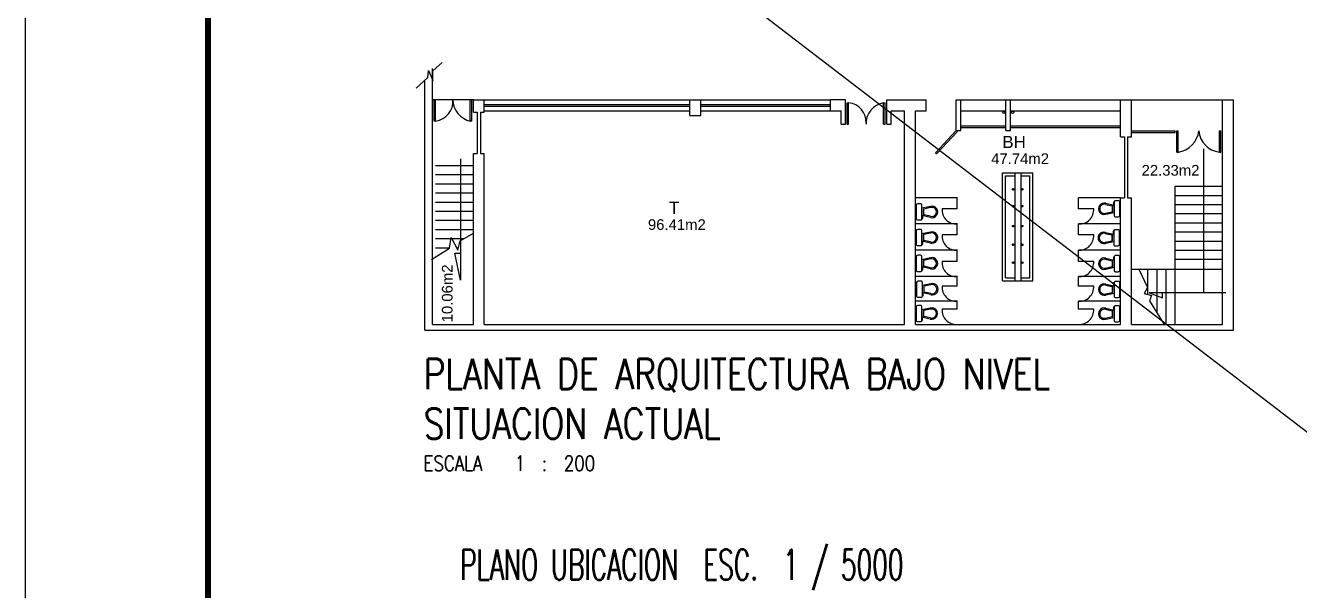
# Model space of a CAD drawing. Extents: x -8833 to -8726, y -3717 to -3576.
# Drawn here: x -8833.01 to -8791.12, y -3692 to -3673.43 of the extents above; entities that cross this region are included whole.
import ezdxf
from ezdxf.enums import TextEntityAlignment as Align

# ---------------------------------------------------------------- set-up
doc = ezdxf.new("R2010")
doc.units = 0
doc.header["$MEASUREMENT"] = 0
doc.linetypes.add('ACAD_ISO03W100', pattern=[30, 12, -18])
doc.layers.get('0').update_dxf_attribs({"linetype": 'CONTINUOUS'})
for name, color, linetype in [('ANTEPECHO', 1, 'CONTINUOUS'), ('EQUIPAMIENTO', 2, 'CONTINUOUS'), ('ESCALERA', 2, 'CONTINUOUS'), ('MURO', 5, 'CONTINUOUS'), ('PUERTA', 2, 'CONTINUOUS'), ('ROTULO', 7, 'CONTINUOUS'), ('TEXTO', 3, 'CONTINUOUS'), ('TEXTO-SUPERFICIE', 2, 'CONTINUOUS'), ('VENTANA', 2, 'CONTINUOUS')]:
    doc.layers.add(name, color=color, linetype=linetype)
doc.styles.add('ROMANS', font='romans.shx', dxfattribs={"oblique": 10, "height": 1.3})
doc.styles.add('TEXTO2', font='arial.ttf', dxfattribs={"height": 15})

msp = doc.modelspace()

# ---------------------------------------------------------------- hatches: boundary and pattern name
at = {"layer": 'EQUIPAMIENTO'}
h = msp.add_hatch(dxfattribs=at)
h.set_pattern_fill('ANSI31', color=256, scale=0.1, style=0)
h.set_pattern_definition([(45, (-8793.456909, -3746.244507), (-0.0088388348, 0.0088388348), [])])
h.paths.add_polyline_path([(-8800.563, -3678.816, 1), (-8800.513, -3678.816, 1)])
h.paths.add_polyline_path([(-8800.563, -3679.37, 1), (-8800.513, -3679.37, 1)])
h.paths.add_polyline_path([(-8800.563, -3680.027, 1), (-8800.513, -3680.027, 1)])
h.paths.add_polyline_path([(-8800.563, -3680.64, 1), (-8800.513, -3680.64, 1)])
h.paths.add_polyline_path([(-8800.563, -3681.228, 1), (-8800.513, -3681.228, 1)])
h.paths.add_polyline_path([(-8800.266, -3681.228, 1), (-8800.216, -3681.228, 1)])
h.paths.add_polyline_path([(-8800.266, -3680.64, 1), (-8800.216, -3680.64, 1)])
h.paths.add_polyline_path([(-8800.266, -3680.027, 1), (-8800.216, -3680.027, 1)])
h.paths.add_polyline_path([(-8800.266, -3679.37, 1), (-8800.216, -3679.37, 1)])
h.paths.add_polyline_path([(-8800.266, -3678.816, 1), (-8800.216, -3678.816, 1)])

# ---------------------------------------------------------------- linework, layer by layer
at = {"color": 3, "linetype": 'ACAD_ISO03W100', "ltscale": 5}
msp.add_line((-8789.027, -3688.22), (-8820.116, -3664.385), dxfattribs=at)
at = {"color": 2}
msp.add_lwpolyline([(-8820.169, -3675.491), (-8819.787, -3675.146), (-8819.762, -3674.911), (-8819.614, -3675.244), (-8819.614, -3674.924), (-8819.317, -3674.652)], dxfattribs=at)
at = {"layer": 'ANTEPECHO'}
for p, q in [((-8817.926, -3675.877), (-8811.166, -3675.877)), ((-8810.806, -3675.877), (-8806.546, -3675.877)), ((-8802.256, -3675.877), (-8800.776, -3675.877)), ((-8800.626, -3675.877), (-8797.006, -3675.877)), ((-8817.926, -3676.237), (-8811.166, -3676.237)), ((-8810.806, -3676.237), (-8806.546, -3676.237)), ((-8802.256, -3676.237), (-8800.776, -3676.237)), ((-8800.626, -3676.237), (-8797.006, -3676.237))]:
    msp.add_line(p, q, dxfattribs=at)
at = {"layer": 'EQUIPAMIENTO'}
for p, q in [((-8802.256, -3676.737), (-8800.776, -3676.737)), ((-8802.256, -3676.787), (-8800.776, -3676.787)), ((-8800.626, -3676.737), (-8797.006, -3676.737)), ((-8800.626, -3676.787), (-8797.006, -3676.787)), ((-8802.406, -3676.887), (-8803.09, -3677.617)), ((-8802.37, -3676.921), (-8803.053, -3677.651)), ((-8803.053, -3677.651), (-8803.09, -3677.617)), ((-8800.886, -3681.827), (-8800.886, -3678.277)), ((-8800.886, -3678.277), (-8799.886, -3678.277)), ((-8800.786, -3681.727), (-8800.786, -3678.377)), ((-8800.786, -3678.377), (-8800.486, -3678.377)), ((-8800.486, -3678.277), (-8800.486, -3681.827)), ((-8800.286, -3678.277), (-8800.286, -3681.827)), ((-8800.286, -3678.377), (-8799.986, -3678.377)), ((-8799.986, -3681.727), (-8799.986, -3678.377)), ((-8799.886, -3681.827), (-8799.886, -3678.277)), ((-8800.886, -3681.827), (-8799.886, -3681.827)), ((-8800.786, -3681.727), (-8800.486, -3681.727)), ((-8800.286, -3681.727), (-8799.986, -3681.727))]:
    msp.add_line(p, q, dxfattribs=at)
at = {"layer": 'EQUIPAMIENTO', "color": 5}
for p, q in [((-8802.366, -3679.097), (-8803.746, -3679.097)), ((-8797.006, -3679.097), (-8798.386, -3679.097)), ((-8798.386, -3679.457), (-8798.386, -3679.097)), ((-8802.376, -3679.457), (-8802.876, -3679.457)), ((-8797.886, -3679.457), (-8798.386, -3679.457)), ((-8802.366, -3679.957), (-8803.746, -3679.957)), ((-8797.006, -3679.957), (-8798.386, -3679.957)), ((-8798.386, -3680.317), (-8798.386, -3679.957)), ((-8802.376, -3680.317), (-8802.876, -3680.317)), ((-8797.886, -3680.317), (-8798.386, -3680.317)), ((-8802.366, -3680.817), (-8803.746, -3680.817)), ((-8797.006, -3680.817), (-8798.386, -3680.817)), ((-8798.386, -3681.187), (-8798.386, -3680.817)), ((-8802.376, -3681.187), (-8802.876, -3681.187)), ((-8797.886, -3681.187), (-8798.386, -3681.187)), ((-8802.366, -3681.687), (-8803.746, -3681.687)), ((-8797.006, -3681.687), (-8798.386, -3681.687)), ((-8798.386, -3681.997), (-8798.386, -3681.687)), ((-8802.376, -3681.997), (-8802.876, -3681.997)), ((-8797.886, -3681.997), (-8798.386, -3681.997)), ((-8802.366, -3682.497), (-8803.746, -3682.497)), ((-8797.006, -3682.497), (-8798.386, -3682.497)), ((-8798.386, -3682.757), (-8798.386, -3682.497)), ((-8802.376, -3682.757), (-8802.876, -3682.757)), ((-8797.886, -3682.757), (-8798.386, -3682.757))]:
    msp.add_line(p, q, dxfattribs=at)
at = {"layer": 'EQUIPAMIENTO', "color": 2}
for p, q in [((-8797.5, -3679.314), (-8797.279, -3679.362)), ((-8797.241, -3679.242), (-8797.241, -3679.314)), ((-8797.217, -3679.242), (-8797.241, -3679.242)), ((-8797.241, -3679.314), (-8797.217, -3679.314)), ((-8797.217, -3679.242), (-8797.217, -3679.674)), ((-8803.536, -3679.778), (-8803.536, -3679.346)), ((-8803.512, -3679.706), (-8803.536, -3679.706)), ((-8803.512, -3679.778), (-8803.512, -3679.706)), ((-8803.492, -3679.466), (-8803.492, -3679.658)), ((-8803.473, -3679.466), (-8803.492, -3679.466)), ((-8803.492, -3679.658), (-8803.473, -3679.658)), ((-8803.252, -3679.418), (-8803.473, -3679.466)), ((-8803.473, -3679.658), (-8803.473, -3679.466)), ((-8803.252, -3679.706), (-8803.473, -3679.658)), ((-8797.5, -3679.602), (-8797.279, -3679.554)), ((-8797.26, -3679.362), (-8797.279, -3679.362)), ((-8797.279, -3679.362), (-8797.279, -3679.554)), ((-8797.279, -3679.554), (-8797.26, -3679.554)), ((-8797.26, -3679.554), (-8797.26, -3679.362)), ((-8803.536, -3679.778), (-8803.512, -3679.778)), ((-8803.536, -3680.619), (-8803.536, -3680.187)), ((-8803.512, -3680.547), (-8803.536, -3680.547)), ((-8803.512, -3680.619), (-8803.512, -3680.547)), ((-8803.473, -3680.307), (-8803.492, -3680.307)), ((-8803.492, -3680.307), (-8803.492, -3680.499)), ((-8803.492, -3680.499), (-8803.473, -3680.499)), ((-8803.252, -3680.259), (-8803.473, -3680.307)), ((-8803.473, -3680.499), (-8803.473, -3680.307)), ((-8803.252, -3680.547), (-8803.473, -3680.499)), ((-8797.513, -3680.269), (-8797.292, -3680.317)), ((-8797.513, -3680.557), (-8797.292, -3680.509)), ((-8797.292, -3680.317), (-8797.292, -3680.509)), ((-8797.273, -3680.317), (-8797.292, -3680.317)), ((-8797.292, -3680.509), (-8797.273, -3680.509)), ((-8797.273, -3680.509), (-8797.273, -3680.317)), ((-8797.23, -3680.197), (-8797.254, -3680.197)), ((-8797.254, -3680.197), (-8797.254, -3680.269)), ((-8797.254, -3680.269), (-8797.23, -3680.269)), ((-8797.23, -3680.197), (-8797.23, -3680.629)), ((-8803.536, -3680.619), (-8803.512, -3680.619)), ((-8803.536, -3681.467), (-8803.536, -3681.035)), ((-8803.512, -3681.395), (-8803.536, -3681.395)), ((-8803.512, -3681.467), (-8803.512, -3681.395)), ((-8803.473, -3681.155), (-8803.492, -3681.155)), ((-8803.492, -3681.155), (-8803.492, -3681.347)), ((-8803.492, -3681.347), (-8803.473, -3681.347)), ((-8803.252, -3681.107), (-8803.473, -3681.155)), ((-8803.473, -3681.347), (-8803.473, -3681.155)), ((-8803.252, -3681.395), (-8803.473, -3681.347)), ((-8797.5, -3681.118), (-8797.279, -3681.166)), ((-8797.5, -3681.406), (-8797.279, -3681.358)), ((-8797.279, -3681.166), (-8797.279, -3681.358)), ((-8797.26, -3681.166), (-8797.279, -3681.166)), ((-8797.279, -3681.358), (-8797.26, -3681.358)), ((-8797.26, -3681.358), (-8797.26, -3681.166)), ((-8797.217, -3681.046), (-8797.241, -3681.046)), ((-8797.241, -3681.046), (-8797.241, -3681.118)), ((-8797.241, -3681.118), (-8797.217, -3681.118)), ((-8797.217, -3681.046), (-8797.217, -3681.478)), ((-8803.536, -3681.467), (-8803.512, -3681.467)), ((-8803.522, -3682.316), (-8803.522, -3681.884)), ((-8803.498, -3682.244), (-8803.522, -3682.244)), ((-8803.498, -3682.316), (-8803.498, -3682.244)), ((-8803.46, -3682.004), (-8803.479, -3682.004)), ((-8803.479, -3682.004), (-8803.479, -3682.196)), ((-8803.479, -3682.196), (-8803.46, -3682.196)), ((-8803.239, -3681.956), (-8803.46, -3682.004)), ((-8803.46, -3682.196), (-8803.46, -3682.004)), ((-8803.239, -3682.244), (-8803.46, -3682.196)), ((-8797.5, -3681.967), (-8797.279, -3682.015)), ((-8797.5, -3682.255), (-8797.279, -3682.207)), ((-8797.279, -3682.015), (-8797.279, -3682.207)), ((-8797.26, -3682.015), (-8797.279, -3682.015)), ((-8797.279, -3682.207), (-8797.26, -3682.207)), ((-8797.26, -3682.207), (-8797.26, -3682.015)), ((-8797.217, -3681.895), (-8797.241, -3681.895)), ((-8797.241, -3681.895), (-8797.241, -3681.967)), ((-8797.241, -3681.967), (-8797.217, -3681.967)), ((-8797.217, -3681.895), (-8797.217, -3682.327)), ((-8803.538, -3683.118), (-8803.538, -3682.686)), ((-8803.522, -3682.316), (-8803.498, -3682.316)), ((-8803.514, -3683.046), (-8803.538, -3683.046)), ((-8803.514, -3683.118), (-8803.514, -3683.046)), ((-8803.495, -3682.806), (-8803.495, -3682.998)), ((-8803.476, -3682.806), (-8803.495, -3682.806)), ((-8803.495, -3682.998), (-8803.476, -3682.998)), ((-8803.255, -3682.758), (-8803.476, -3682.806)), ((-8803.476, -3682.998), (-8803.476, -3682.806)), ((-8803.255, -3683.046), (-8803.476, -3682.998)), ((-8797.5, -3682.762), (-8797.279, -3682.81)), ((-8797.5, -3683.05), (-8797.279, -3683.002)), ((-8797.279, -3682.81), (-8797.279, -3683.002)), ((-8797.26, -3682.81), (-8797.279, -3682.81)), ((-8797.279, -3683.002), (-8797.26, -3683.002)), ((-8797.26, -3683.002), (-8797.26, -3682.81)), ((-8797.217, -3682.69), (-8797.241, -3682.69)), ((-8797.241, -3682.69), (-8797.241, -3682.762)), ((-8797.241, -3682.762), (-8797.217, -3682.762)), ((-8797.217, -3682.69), (-8797.217, -3683.122)), ((-8803.538, -3683.118), (-8803.514, -3683.118))]:
    msp.add_line(p, q, dxfattribs=at)
for points in [[(-8803.584, -3679.298), (-8803.674, -3679.298, 0.388603), (-8803.728, -3679.346)], [(-8797.025, -3679.674), (-8797.025, -3679.23, 0.333333), (-8797.061, -3679.194), (-8797.181, -3679.194, 0.44472), (-8797.217, -3679.242)], [(-8803.728, -3679.346), (-8803.728, -3679.79, 0.333333), (-8803.692, -3679.826), (-8803.572, -3679.826, 0.44472), (-8803.536, -3679.778)], [(-8797.169, -3679.722), (-8797.079, -3679.722, 0.388603), (-8797.025, -3679.674)], [(-8803.584, -3680.139), (-8803.674, -3680.139, 0.388603), (-8803.728, -3680.187)], [(-8797.038, -3680.629), (-8797.038, -3680.185, 0.333333), (-8797.074, -3680.149), (-8797.194, -3680.149, 0.44472), (-8797.23, -3680.197)], [(-8803.728, -3680.187), (-8803.728, -3680.631, 0.333333), (-8803.692, -3680.667), (-8803.572, -3680.667, 0.44472), (-8803.536, -3680.619)], [(-8803.584, -3680.987), (-8803.674, -3680.987, 0.388603), (-8803.728, -3681.035)], [(-8797.025, -3681.478), (-8797.025, -3681.034, 0.333333), (-8797.061, -3680.998), (-8797.181, -3680.998, 0.44472), (-8797.217, -3681.046)], [(-8797.182, -3680.677), (-8797.092, -3680.677, 0.388603), (-8797.038, -3680.629)], [(-8803.728, -3681.035), (-8803.728, -3681.479, 0.333333), (-8803.692, -3681.515), (-8803.572, -3681.515, 0.44472), (-8803.536, -3681.467)], [(-8803.57, -3681.836), (-8803.66, -3681.836, 0.388603), (-8803.714, -3681.884)], [(-8797.025, -3682.327), (-8797.025, -3681.883, 0.333333), (-8797.061, -3681.847), (-8797.181, -3681.847, 0.44472), (-8797.217, -3681.895)], [(-8797.169, -3681.526), (-8797.079, -3681.526, 0.388603), (-8797.025, -3681.478)], [(-8803.714, -3681.884), (-8803.714, -3682.328, 0.333333), (-8803.678, -3682.364), (-8803.558, -3682.364, 0.44472), (-8803.522, -3682.316)], [(-8803.586, -3682.638), (-8803.676, -3682.638, 0.388603), (-8803.73, -3682.686)], [(-8803.73, -3682.686), (-8803.73, -3683.13, 0.333333), (-8803.694, -3683.166), (-8803.574, -3683.166, 0.44472), (-8803.538, -3683.118)], [(-8797.025, -3683.122), (-8797.025, -3682.678, 0.333333), (-8797.061, -3682.642), (-8797.181, -3682.642, 0.44472), (-8797.217, -3682.69)], [(-8797.169, -3682.375), (-8797.079, -3682.375, 0.388603), (-8797.025, -3682.327)], [(-8797.169, -3683.17), (-8797.079, -3683.17, 0.388603), (-8797.025, -3683.122)]]:
    msp.add_lwpolyline(points, format="xyb", dxfattribs=at)
for points in [[(-8797.493, -3679.278), (-8797.217, -3679.338)], [(-8803.26, -3679.382), (-8803.536, -3679.442)], [(-8803.26, -3679.742), (-8803.536, -3679.682)], [(-8797.493, -3679.638), (-8797.217, -3679.578)], [(-8803.26, -3680.223), (-8803.536, -3680.283)], [(-8803.26, -3680.583), (-8803.536, -3680.523)], [(-8797.506, -3680.233), (-8797.23, -3680.293)], [(-8797.506, -3680.593), (-8797.23, -3680.533)], [(-8803.26, -3681.071), (-8803.536, -3681.131)], [(-8803.26, -3681.431), (-8803.536, -3681.371)], [(-8797.493, -3681.082), (-8797.217, -3681.142)], [(-8797.493, -3681.442), (-8797.217, -3681.382)], [(-8803.246, -3681.92), (-8803.522, -3681.98)], [(-8803.246, -3682.28), (-8803.522, -3682.22)], [(-8797.493, -3681.931), (-8797.217, -3681.991)], [(-8797.493, -3682.291), (-8797.217, -3682.231)], [(-8803.262, -3682.722), (-8803.538, -3682.782)], [(-8803.262, -3683.082), (-8803.538, -3683.022)], [(-8797.493, -3682.726), (-8797.217, -3682.786)], [(-8797.493, -3683.086), (-8797.217, -3683.026)]]:
    msp.add_lwpolyline(points, dxfattribs=at)
at = {"layer": 'EQUIPAMIENTO'}
msp.add_lwpolyline([(-8796.406, -3681.447), (-8796.123, -3682.048), (-8796.232, -3682.244), (-8795.992, -3682.31), (-8796.057, -3682.484), (-8795.571, -3683.257)], dxfattribs=at)
for centre, radius in [((-8800.843, -3676.289), 0.035), ((-8800.554, -3676.289), 0.035), ((-8800.538, -3678.816), 0.025), ((-8800.241, -3678.816), 0.025), ((-8800.538, -3679.37), 0.025), ((-8800.241, -3679.37), 0.025), ((-8800.538, -3680.027), 0.025), ((-8800.241, -3680.027), 0.025), ((-8800.538, -3680.64), 0.025), ((-8800.241, -3680.64), 0.025), ((-8800.538, -3681.228), 0.025), ((-8800.241, -3681.228), 0.025)]:
    msp.add_circle(centre, radius, dxfattribs=at)
for centre, radius, start, end in [((-8819.62, -3675.919), 0.665, 278.1077, 3.5814), ((-8818.236, -3675.872), 0.721, 180.378, 257.9328), ((-8802.411, -3679.492), 0.466, 175.679, 274.321), ((-8798.356, -3679.488), 0.47, 266.257, 3.743), ((-8802.411, -3680.352), 0.466, 175.679, 274.321), ((-8798.356, -3680.348), 0.47, 266.257, 3.743), ((-8802.411, -3681.222), 0.466, 175.679, 274.321), ((-8798.356, -3681.218), 0.47, 266.257, 3.743), ((-8802.411, -3682.032), 0.466, 175.679, 274.321), ((-8798.356, -3682.028), 0.47, 266.257, 3.743), ((-8802.411, -3682.792), 0.466, 175.679, 274.321), ((-8798.356, -3682.788), 0.47, 266.257, 3.743)]:
    msp.add_arc(centre, radius, start, end, dxfattribs=at)
at = {"layer": 'EQUIPAMIENTO', "color": 2}
for centre, radius, start, end in [((-8803.576, -3679.339), 0.0412, 349.5085, 100.4915), ((-8797.545, -3679.458), 0.188, 73.7398, 286.2602), ((-8797.542, -3679.458), 0.15, 73.7398, 286.2602), ((-8803.207, -3679.562), 0.188, 253.7398, 106.2602), ((-8803.21, -3679.562), 0.15, 253.7398, 106.2602), ((-8797.176, -3679.682), 0.0412, 169.5085, 280.4915), ((-8803.576, -3680.179), 0.0412, 349.5085, 100.4915), ((-8803.207, -3680.403), 0.188, 253.7398, 106.2602), ((-8803.21, -3680.403), 0.15, 253.7398, 106.2602), ((-8797.558, -3680.413), 0.188, 73.7398, 286.2602), ((-8797.555, -3680.413), 0.15, 73.7398, 286.2602), ((-8803.576, -3681.028), 0.0412, 349.5085, 100.4915), ((-8797.189, -3680.637), 0.0412, 169.5085, 280.4915), ((-8803.207, -3681.251), 0.188, 253.7398, 106.2602), ((-8803.21, -3681.251), 0.15, 253.7398, 106.2602), ((-8797.545, -3681.262), 0.188, 73.7398, 286.2602), ((-8797.542, -3681.262), 0.15, 73.7398, 286.2602), ((-8803.563, -3681.877), 0.0412, 349.5085, 100.4915), ((-8797.176, -3681.485), 0.0412, 169.5085, 280.4915), ((-8803.194, -3682.1), 0.188, 253.7398, 106.2602), ((-8803.197, -3682.1), 0.15, 253.7398, 106.2602), ((-8797.545, -3682.111), 0.188, 73.7398, 286.2602), ((-8797.542, -3682.111), 0.15, 73.7398, 286.2602), ((-8803.579, -3682.678), 0.0412, 349.5085, 100.4915), ((-8797.176, -3682.334), 0.0412, 169.5085, 280.4915), ((-8803.21, -3682.902), 0.188, 253.7398, 106.2602), ((-8803.213, -3682.902), 0.15, 253.7398, 106.2602), ((-8797.545, -3682.906), 0.188, 73.7398, 286.2602), ((-8797.542, -3682.906), 0.15, 73.7398, 286.2602), ((-8797.176, -3683.13), 0.0412, 169.5085, 280.4915)]:
    msp.add_arc(centre, radius, start, end, dxfattribs=at)
at = {"layer": 'ESCALERA', "color": 3}
msp.add_line((-8794.276, -3677.49), (-8794.276, -3682.22), dxfattribs=at)
at = {"layer": 'ESCALERA'}
for p, q in [((-8818.286, -3678.047), (-8819.526, -3678.047)), ((-8818.286, -3678.347), (-8819.526, -3678.347)), ((-8818.286, -3678.647), (-8819.526, -3678.647)), ((-8795.206, -3683.257), (-8795.206, -3678.717)), ((-8795.206, -3678.717), (-8793.656, -3678.717)), ((-8818.286, -3678.947), (-8819.526, -3678.947)), ((-8818.286, -3679.247), (-8819.526, -3679.247)), ((-8795.206, -3679.017), (-8793.656, -3679.017)), ((-8795.206, -3679.317), (-8794.294, -3679.317)), ((-8794.276, -3679.317), (-8793.656, -3679.317)), ((-8818.286, -3679.547), (-8819.526, -3679.547)), ((-8795.206, -3679.617), (-8793.656, -3679.617)), ((-8818.286, -3679.847), (-8819.526, -3679.847)), ((-8818.286, -3680.147), (-8819.526, -3680.147)), ((-8795.206, -3679.917), (-8793.656, -3679.917)), ((-8818.608, -3680.447), (-8819.526, -3680.447)), ((-8795.206, -3680.217), (-8793.656, -3680.217)), ((-8795.206, -3680.517), (-8793.656, -3680.517)), ((-8819.067, -3680.747), (-8819.526, -3680.747)), ((-8818.779, -3680.747), (-8818.834, -3680.747)), ((-8795.206, -3680.817), (-8793.656, -3680.817)), ((-8795.206, -3681.117), (-8793.656, -3681.117)), ((-8796.646, -3681.447), (-8793.656, -3681.447)), ((-8796.106, -3682.279), (-8796.106, -3681.447)), ((-8796.106, -3682.279), (-8796.106, -3681.447)), ((-8795.806, -3682.884), (-8795.806, -3681.447)), ((-8795.806, -3682.884), (-8795.806, -3681.447)), ((-8795.506, -3683.257), (-8795.506, -3681.447)), ((-8795.506, -3683.257), (-8795.506, -3681.447))]:
    msp.add_line(p, q, dxfattribs=at)
at = {"layer": 'ESCALERA', "color": 3}
for points in [[(-8818.711, -3677.82), (-8818.711, -3681.804), (-8818.892, -3680.921), (-8818.711, -3680.921)], [(-8793.545, -3682.22), (-8796.061, -3682.22), (-8795.627, -3682.38), (-8795.627, -3682.22)]]:
    msp.add_lwpolyline(points, dxfattribs=at)
at = {"layer": 'ESCALERA'}
msp.add_lwpolyline([(-8819.663, -3681.126), (-8819.067, -3680.747), (-8819.013, -3680.404), (-8818.796, -3680.819), (-8818.724, -3680.513), (-8818.286, -3680.264)], dxfattribs=at)
at = {"layer": 'MURO'}
for p, q in [((-8819.626, -3683.257), (-8819.626, -3674.843)), ((-8819.886, -3683.447), (-8819.886, -3675.235)), ((-8818.286, -3676.287), (-8818.286, -3675.877)), ((-8818.286, -3675.877), (-8817.926, -3675.877)), ((-8817.926, -3676.287), (-8817.926, -3675.877)), ((-8811.166, -3676.387), (-8811.166, -3675.877)), ((-8811.166, -3675.877), (-8810.806, -3675.877)), ((-8810.806, -3676.387), (-8810.806, -3675.877)), ((-8806.046, -3675.877), (-8806.546, -3675.877)), ((-8806.546, -3676.237), (-8806.546, -3675.877)), ((-8806.046, -3676.677), (-8806.046, -3675.877)), ((-8804.696, -3675.877), (-8803.396, -3675.877)), ((-8804.696, -3676.677), (-8804.696, -3675.877)), ((-8803.396, -3676.237), (-8803.396, -3675.877)), ((-8802.406, -3676.887), (-8802.406, -3675.877)), ((-8802.406, -3675.877), (-8802.256, -3675.877)), ((-8802.256, -3676.887), (-8802.256, -3675.877)), ((-8800.776, -3676.887), (-8800.776, -3675.877)), ((-8800.776, -3675.877), (-8800.626, -3675.877)), ((-8800.626, -3676.887), (-8800.626, -3675.877)), ((-8797.006, -3677.097), (-8797.006, -3675.877)), ((-8797.006, -3675.877), (-8796.646, -3675.877)), ((-8796.646, -3677.097), (-8796.646, -3675.877)), ((-8793.656, -3683.257), (-8793.656, -3675.877)), ((-8793.656, -3675.877), (-8793.296, -3675.877)), ((-8793.296, -3683.447), (-8793.296, -3675.877)), ((-8818.286, -3676.287), (-8818.156, -3676.287)), ((-8818.156, -3676.287), (-8818.156, -3677.637)), ((-8818.056, -3676.287), (-8818.056, -3677.637)), ((-8818.056, -3676.287), (-8817.926, -3676.287)), ((-8811.166, -3676.387), (-8810.806, -3676.387)), ((-8806.546, -3676.237), (-8806.196, -3676.237)), ((-8806.196, -3676.677), (-8806.196, -3676.237)), ((-8804.546, -3676.677), (-8804.546, -3676.237)), ((-8804.546, -3676.237), (-8804.106, -3676.237)), ((-8804.106, -3683.257), (-8804.106, -3676.237)), ((-8803.746, -3683.257), (-8803.746, -3676.237)), ((-8803.746, -3676.237), (-8803.396, -3676.237)), ((-8806.196, -3676.677), (-8806.046, -3676.677)), ((-8804.696, -3676.677), (-8804.546, -3676.677)), ((-8802.406, -3676.887), (-8802.256, -3676.887)), ((-8800.776, -3676.887), (-8800.626, -3676.887)), ((-8797.006, -3677.097), (-8796.876, -3677.097)), ((-8796.876, -3677.097), (-8796.876, -3679.097)), ((-8796.776, -3677.097), (-8796.776, -3679.097)), ((-8796.776, -3677.097), (-8796.646, -3677.097)), ((-8818.286, -3683.257), (-8818.286, -3677.637)), ((-8818.286, -3677.637), (-8818.156, -3677.637)), ((-8818.056, -3677.637), (-8817.926, -3677.637)), ((-8817.926, -3683.257), (-8817.926, -3677.637)), ((-8802.376, -3679.457), (-8802.376, -3679.097)), ((-8797.006, -3683.257), (-8797.006, -3679.097)), ((-8797.006, -3679.097), (-8796.876, -3679.097)), ((-8796.776, -3679.097), (-8796.646, -3679.097)), ((-8796.646, -3683.257), (-8796.646, -3679.097)), ((-8802.376, -3680.317), (-8802.376, -3679.957)), ((-8802.376, -3681.187), (-8802.376, -3680.817)), ((-8802.376, -3681.997), (-8802.376, -3681.687)), ((-8802.376, -3682.757), (-8802.376, -3682.497)), ((-8819.886, -3683.447), (-8793.296, -3683.447)), ((-8819.626, -3683.257), (-8818.286, -3683.257)), ((-8817.926, -3683.257), (-8804.106, -3683.257)), ((-8803.746, -3683.257), (-8797.006, -3683.257)), ((-8796.646, -3683.257), (-8793.656, -3683.257))]:
    msp.add_line(p, q, dxfattribs=at)
at = {"layer": 'PUERTA'}
for p, q in [((-8818.286, -3675.877), (-8819.626, -3675.877)), ((-8819.576, -3676.577), (-8819.576, -3675.877)), ((-8819.526, -3675.877), (-8819.576, -3675.877)), ((-8819.526, -3676.577), (-8819.526, -3675.877)), ((-8818.386, -3676.577), (-8818.386, -3675.877)), ((-8818.336, -3675.877), (-8818.386, -3675.877)), ((-8818.336, -3676.577), (-8818.336, -3675.877)), ((-8805.996, -3675.977), (-8805.946, -3675.977)), ((-8805.996, -3676.677), (-8805.996, -3675.977)), ((-8805.946, -3676.677), (-8805.946, -3675.977)), ((-8804.796, -3675.977), (-8804.746, -3675.977)), ((-8804.796, -3676.677), (-8804.796, -3675.977)), ((-8804.746, -3676.677), (-8804.746, -3675.977)), ((-8796.646, -3675.877), (-8793.656, -3675.877)), ((-8819.526, -3676.577), (-8819.576, -3676.577)), ((-8818.336, -3676.577), (-8818.386, -3676.577)), ((-8805.996, -3676.677), (-8805.946, -3676.677)), ((-8804.796, -3676.677), (-8804.746, -3676.677)), ((-8796.646, -3676.897), (-8795.206, -3676.897)), ((-8796.646, -3676.947), (-8795.206, -3676.947)), ((-8795.206, -3676.947), (-8795.206, -3676.897)), ((-8795.156, -3676.897), (-8795.106, -3676.897)), ((-8795.156, -3677.597), (-8795.156, -3676.897)), ((-8795.106, -3677.597), (-8795.106, -3676.897)), ((-8793.756, -3676.897), (-8793.706, -3676.897)), ((-8793.756, -3677.597), (-8793.756, -3676.897)), ((-8793.706, -3677.597), (-8793.706, -3676.897)), ((-8795.156, -3677.597), (-8795.106, -3677.597)), ((-8793.756, -3677.597), (-8793.706, -3677.597))]:
    msp.add_line(p, q, dxfattribs=at)
for centre, radius, start, end in [((-8805.999, -3676.603), 0.628, 356.4503, 85.1478), ((-8804.7, -3676.642), 0.672, 98.2232, 182.9754), ((-8795.228, -3676.804), 0.803, 278.7532, 353.3301), ((-8793.663, -3676.832), 0.771, 184.8421, 263.0746)]:
    msp.add_arc(centre, radius, start, end, dxfattribs=at)
at = {"layer": 'ROTULO', "color": 6}
msp.add_line((-8833.013, -3717.148), (-8833.013, -3576.159), dxfattribs=at)
at = {"layer": 'ROTULO', "color": 6, "const_width": 0.2}
msp.add_lwpolyline([(-8727.666, -3715.148), (-8827.013, -3715.148), (-8827.013, -3578.159), (-8727.666, -3578.159)], close=True, dxfattribs=at)
at = {"layer": 'VENTANA'}
for p, q in [((-8817.926, -3676.027), (-8811.166, -3676.027)), ((-8817.926, -3676.087), (-8811.166, -3676.087)), ((-8810.806, -3676.027), (-8806.546, -3676.027)), ((-8810.806, -3676.087), (-8806.546, -3676.087))]:
    msp.add_line(p, q, dxfattribs=at)

# ---------------------------------------------------------------- texts
at = {"layer": 'TEXTO', "style": 'TEXTO2'}
for s, p in [('BH', (-8800.895, -3677.462)), ('T', (-8811.856, -3679.625))]:
    msp.add_text(s, height=0.4, dxfattribs=at).set_placement(p)
at = {"layer": 'TEXTO', "color": 6, "style": 'ROMANS', "width": 0.8}
for s, p in [('PLANTA DE ARQUITECTURA BAJO NIVEL ', (-8819.923, -3685.385)), ('SITUACION ACTUAL', (-8819.923, -3687.018))]:
    msp.add_text(s, height=1, dxfattribs=at).set_placement(p)
at = {"layer": 'TEXTO', "style": 'ROMANS', "width": 0.8}
msp.add_text('ESCALA   1  :  200', height=0.5, dxfattribs=at).set_placement((-8819.923, -3688.073))
at = {"layer": 'TEXTO', "color": 6, "style": 'ROMANS', "width": 0.6}
msp.add_text('PLANO UBICACION  ESC.  1 / 5000', height=1, dxfattribs=at).set_placement((-8811.433, -3691.227), align=Align.MIDDLE)
at = {"layer": 'TEXTO-SUPERFICIE', "style": 'TEXTO2'}
for s, p in [('47.74m2', (-8801.26, -3677.986)), ('22.33m2', (-8796.314, -3678.368)), ('96.41m2', (-8812.546, -3680.152))]:
    msp.add_text(s, height=0.35, dxfattribs=at).set_placement(p)
msp.add_text('10.06m2', height=0.35, rotation=90, dxfattribs=at).set_placement((-8818.971, -3683.191))

doc.saveas('drawing.dxf')
